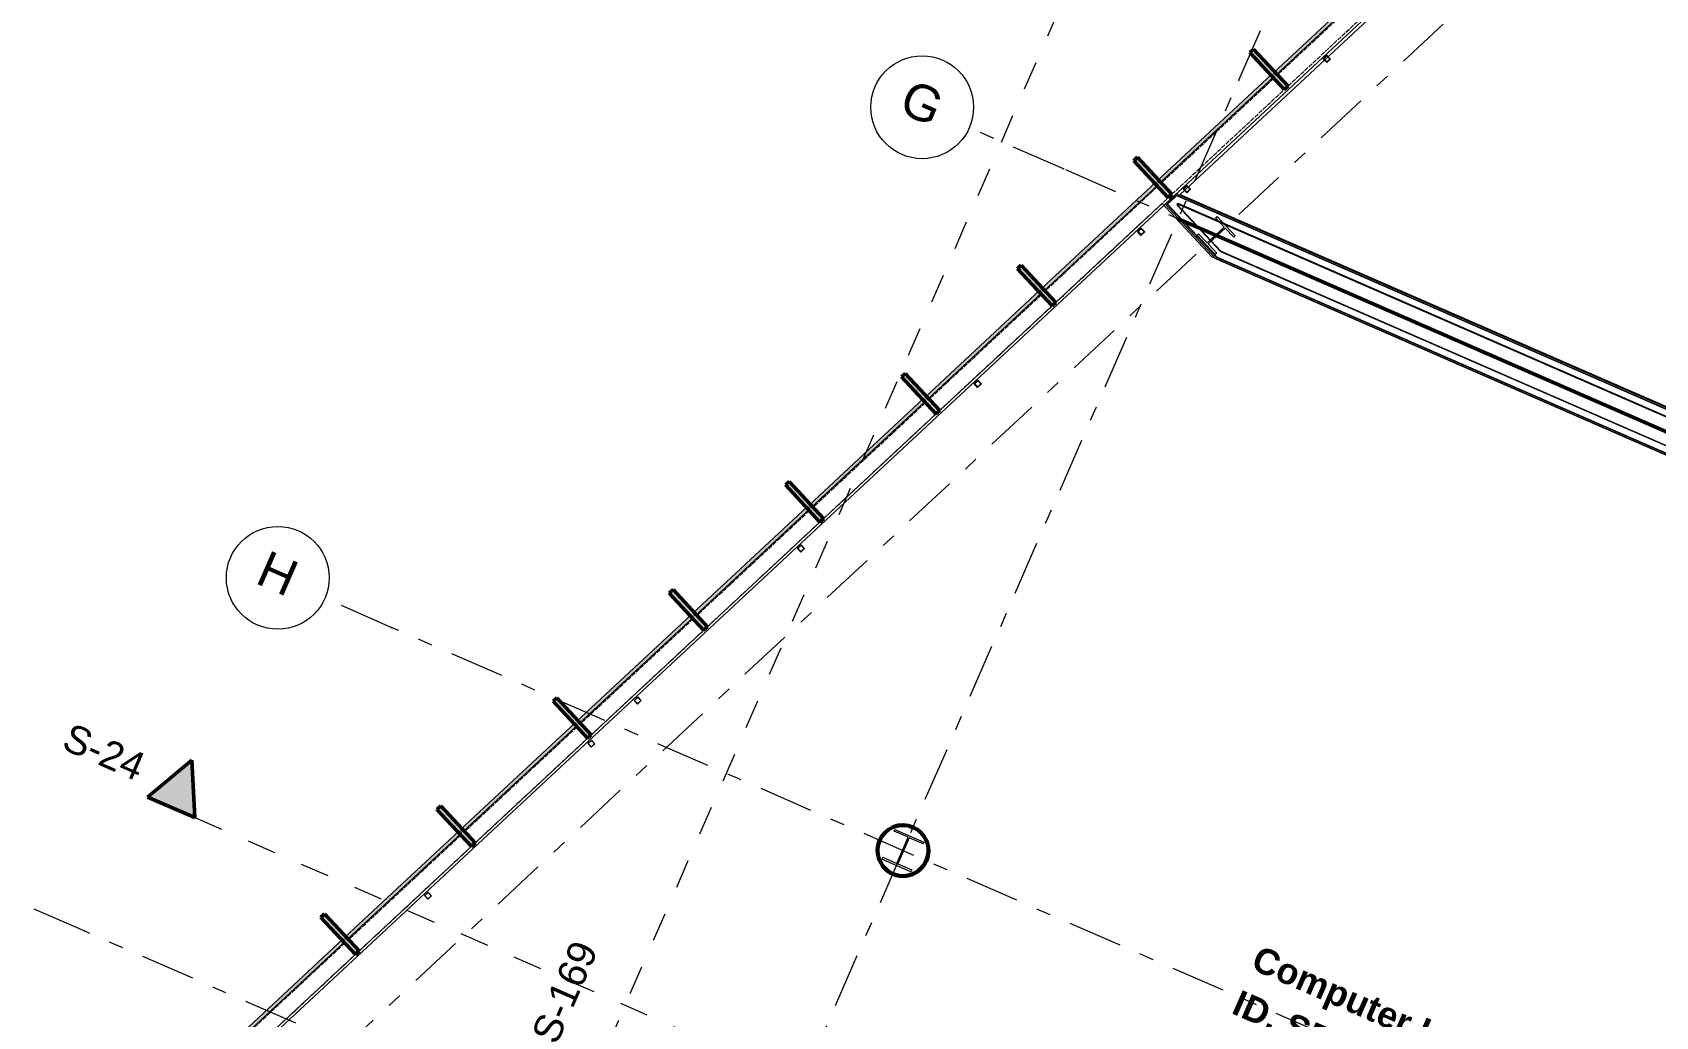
# Model space of a CAD drawing. Header units: millimetres. Extents: x -50172 to 90294, y -80883 to 956680.
# Drawn here: x -26681 to -10892, y -23037 to -13468 of the extents above; entities that cross this region are included whole.
import ezdxf
from ezdxf.enums import TextEntityAlignment as Align

# ---------------------------------------------------------------- set-up
doc = ezdxf.new("R2010")
doc.units = ezdxf.units.MM
doc.header["$MEASUREMENT"] = 0
for name, pattern in [('Dashed', [564.444447, 282.222223, -282.222223]), ('Double Dashed', [1093.611073, 529.166651, -211.666656, 141.111112, -211.666656]), ('Hidden Line', [55, 45, -10])]:
    doc.linetypes.add(name, pattern=pattern)
for name, color, linetype in [('A-25-M_Wall_Int', 7, 'Continuous'), ('A-95-MC_Marker_Section_P2.Marker', 7, 'Continuous'), ('COLUMN.IFC Import', 7, 'Continuous'), ('New_A-15-MG_Structural_Grid_Phase_2', 7, 'Continuous'), ('New_A-20-M_Floor_Slab', 7, 'Continuous'), ('New_A-25-M_Curtain_Wall', 7, 'Continuous'), ('New_A-25-M_Wall_Int', 7, 'Continuous'), ('New_A-35-M_FFE-Zone', 7, 'Continuous')]:
    doc.layers.add(name, color=color, linetype=linetype)
for name, color, linetype, lineweight in [('A-25-M_Wall_Int_Pen_No__1', 7, 'Continuous', 13), ('A-95-MC_Marker_Section_P2.Marker_Pen_No__1', 7, 'Continuous', 13), ('A-95-MC_Marker_Section_P2.Marker_Pen_No__6', 7, 'Continuous', 35), ('COLUMN.IFC Import_Pen_No__2', 8, 'Continuous', 15), ('New_A-20-M_Floor_Slab_Pen_No__89', 8, 'Continuous', 20), ('New_A-25-M_Curtain_Wall_Pen_No__1', 7, 'Continuous', 13), ('New_A-25-M_Curtain_Wall_Pen_No__87', 8, 'Continuous', 20), ('New_A-25-M_Wall_Int_Pen_No__1', 7, 'Continuous', 13), ('New_A-95-P_Drawing_Pen_No__156', 5, 'Continuous', 50), ('New_ArchiCAD Zone Stamps_Pen_No__9', 7, 'Continuous', 13)]:
    doc.layers.add(name, color=color, linetype=linetype, lineweight=lineweight)
for name, color, linetype, lineweight, true_color in [('A-25-M_Wall_Int_Pen_No__107', 7, 'Continuous', 15, 0xa6a6a6), ('A-25-M_Wall_Int_Pen_No__27', 7, 'Continuous', 50, 0x2a2a2a), ('A-95-MC_Marker_Section_P2.Marker_Pen_No__25', 7, 'Continuous', 50, 0x2a2a2a), ('New_A-15-MG_Structural_Grid_Phase_2_Pen_No__222', 7, 'Continuous', 13, 0x65af33), ('New_A-25-M_Curtain_Wall_Pen_No__144', 7, 'Continuous', 0, 0xc8c8c8), ('New_A-25-M_Curtain_Wall_Pen_No__165', 7, 'Continuous', 0, 0x006060), ('New_A-25-M_Curtain_Wall_Pen_No__27', 7, 'Continuous', 50, 0x2a2a2a), ('New_A-25-M_Wall_Int_Pen_No__107', 7, 'Continuous', 15, 0xa6a6a6), ('New_A-35-M_FFE-Zone_Pen_No__74', 7, 'Continuous', 20, 0x606060)]:
    doc.layers.add(name, color=color, linetype=linetype, lineweight=lineweight, true_color=true_color)
doc.styles.add('GENERATED_STYLE_2', font='')
doc.styles.add('GENERATED_STYLE_3', font='')
doc.styles.add('GENERATED_STYLE_4', font='')
doc.styles.get('GENERATED_STYLE_2').set_extended_font_data('Arial', bold=True)
doc.styles.get('GENERATED_STYLE_3').set_extended_font_data('Arial')
doc.styles.get('GENERATED_STYLE_4').set_extended_font_data('Swis721 BT')
doc.linetypes.add('Double Slash', pattern='A,0,[1,EC-MA-00-02-DR-A-00368 Phase 2 Central Wing Second Floor GA-S2-P161.Shx,S=15.679012,R=0,X=0,Y=0],-1975.555563,0', length=1975.555563)

# ---------------------------------------------------------------- blocks, each defined once
blk = doc.blocks.new('Computer Lab B_INB 2102_6_1', base_point=(-13978, -23868))
at = {"layer": 'New_A-35-M_FFE-Zone_Pen_No__74', "linetype": 'Continuous'}
for p, q in [((-15692, -15129), (-15733, -15168)), ((-15208, -15650), (-15692, -15129)), ((-15733, -15168), (-26300, -25001)), ((-4904, -20143), (-15208, -15650)), ((-18302, -21189), (-18302, -21189)), ((-17981, -21329), (-17981, -21329)), ((-18444, -21517), (-18444, -21517)), ((-18124, -21657), (-18124, -21657))]:
    blk.add_line(p, q, dxfattribs=at)
for centre, radius, start, end in [((-18214, -21423), 249, 110.622, 202.2588), ((-18213, -21422), 250, 22.01, 110.8557), ((-18213, -21423), 250, 290.7912, 22.0848), ((-18213, -21423), 250, 202.0771, 290.8138)]:
    blk.add_arc(centre, radius, start, end, dxfattribs=at)
at = {"layer": 'New_ArchiCAD Zone Stamps_Pen_No__9'}
for tag, height, style, p in [('ROOM_NAME', 250, 'GENERATED_STYLE_2', (-14741, -22339)), ('zoneNameLine2', 250, 'GENERATED_STYLE_2', (-14930, -22771)), ('ROOM_NUMBER', 200, 'GENERATED_STYLE_3', (-15118, -23192)), ('measuredAreaCode', 200, 'GENERATED_STYLE_3', (-15275, -23552)), ('DUMMY_649', 200, 'GENERATED_STYLE_3', (-14968, -23686)), ('DUMMY_650', 200, 'GENERATED_STYLE_3', (-14339, -23961)), ('DUMMY_651', 133, 'GENERATED_STYLE_3', (-14059, -24067))]:
    blk.add_attdef(tag, text='', height=height, rotation=336.4404, dxfattribs=dict(at, style=style)).set_placement(p, align=Align.TOP_LEFT)
blk = doc.blocks.new('College Office_INB 2104_7_1', base_point=(-8950, -14809))
at = {"layer": 'New_A-35-M_FFE-Zone_Pen_No__74', "linetype": 'Continuous'}
for p, q in [((-11090, -10923), (-15517, -15042)), ((-10707, -11334), (-11090, -10923)), ((-10381, -11030), (-10707, -11334)), ((-1539, -14882), (-10381, -11030)), ((-2946, -18109), (-1539, -14882)), ((-15517, -15042), (-3831, -20140)), ((-3831, -20140), (-2946, -18109))]:
    blk.add_line(p, q, dxfattribs=at)
at = {"layer": 'New_ArchiCAD Zone Stamps_Pen_No__9'}
for tag, height, style, p in [('ROOM_NAME', 250, 'GENERATED_STYLE_2', (-9547, -13353)), ('zoneNameLine2', 250, 'GENERATED_STYLE_2', (-9735, -13785)), ('ROOM_NUMBER', 200, 'GENERATED_STYLE_3', (-9924, -14205)), ('measuredAreaCode', 200, 'GENERATED_STYLE_3', (-10081, -14565)), ('DUMMY_649', 200, 'GENERATED_STYLE_3', (-9773, -14700)), ('DUMMY_650', 200, 'GENERATED_STYLE_3', (-9284, -14913)), ('DUMMY_651', 133, 'GENERATED_STYLE_3', (-9005, -15019))]:
    blk.add_attdef(tag, text='', height=height, rotation=336.4404, dxfattribs=dict(at, style=style)).set_placement(p, align=Align.TOP_LEFT)
blk = doc.blocks.new('Slab_4_1', base_point=(-34880, -33019))
at = {"layer": 'New_A-20-M_Floor_Slab_Pen_No__89', "linetype": 'Continuous', "flags": 128}
blk.add_lwpolyline([(10933, -26823), (1863, -22868), (9872, -4503), (4225, -2040), (4133, -2000), (2145, -6558), (-3142, -4253), (-10744, -11326), (-11126, -10915), (-34880, -33019)], dxfattribs=at)
blk = doc.blocks.new('Curtain Wall_17_1')
at = {"layer": 'New_A-25-M_Curtain_Wall_Pen_No__144', "linetype": 'Continuous'}
for points in [[(-14839, -13664), (-14504, -14024), (-14467, -13990), (-14802, -13630)], [(-15969, -14715), (-15633, -15075), (-15597, -15041), (-15932, -14681)], [(-17098, -15766), (-16763, -16126), (-16726, -16092), (-17062, -15732)], [(-18228, -16817), (-17893, -17177), (-17856, -17143), (-18191, -16783)], [(-19357, -17868), (-19022, -18228), (-18986, -18194), (-19321, -17834)], [(-20487, -18919), (-20152, -19280), (-20115, -19246), (-20450, -18885)], [(-21616, -19971), (-21281, -20331), (-21245, -20297), (-21580, -19937)], [(-22746, -21022), (-22411, -21382), (-22374, -21348), (-22709, -20988)], [(-23876, -22073), (-23540, -22433), (-23504, -22399), (-23839, -22039)]]:
    blk.add_hatch(color=256, dxfattribs=at).paths.add_polyline_path(points)
at = {"layer": 'New_A-25-M_Curtain_Wall_Pen_No__165', "linetype": 'Continuous', "lineweight": 0, "true_color": 0x001818}
for points in [[(-14587, -13883), (-13472, -12845), (-13494, -12822), (-14609, -13859)], [(-15717, -14934), (-14602, -13896), (-14624, -13873), (-15739, -14911)], [(-16846, -15985), (-15731, -14948), (-15753, -14924), (-16868, -15962)], [(-17976, -17036), (-16861, -15999), (-16883, -15975), (-17998, -17013)], [(-19106, -18087), (-17991, -17050), (-18012, -17027), (-19127, -18064)], [(-20235, -19139), (-19120, -18101), (-19142, -18078), (-20257, -19115)], [(-21365, -20190), (-20250, -19152), (-20272, -19129), (-21386, -20166)], [(-22494, -21241), (-21379, -20203), (-21401, -20180), (-22516, -21218)], [(-23624, -22292), (-22509, -21255), (-22531, -21231), (-23646, -22269)], [(-24753, -23343), (-23638, -22306), (-23660, -22282), (-24775, -23320)]]:
    blk.add_hatch(color=168, dxfattribs=at).paths.add_polyline_path(points)
at = {"layer": 'New_A-25-M_Curtain_Wall_Pen_No__1', "linetype": 'Continuous'}
for p, q in [((-13494, -12822), (-14609, -13859)), ((-14587, -13883), (-13472, -12845)), ((-14624, -13873), (-15739, -14911)), ((-14602, -13896), (-14624, -13873)), ((-14609, -13859), (-14587, -13883)), ((-15717, -14934), (-14602, -13896)), ((-15753, -14924), (-16868, -15962)), ((-16846, -15985), (-15731, -14948)), ((-15731, -14948), (-15753, -14924)), ((-15739, -14911), (-15717, -14934)), ((-16883, -15975), (-17998, -17013)), ((-17976, -17036), (-16861, -15999)), ((-16861, -15999), (-16883, -15975)), ((-16868, -15962), (-16846, -15985)), ((-18012, -17027), (-19127, -18064)), ((-19106, -18087), (-17991, -17050)), ((-17991, -17050), (-18012, -17027)), ((-17998, -17013), (-17976, -17036)), ((-19142, -18078), (-20257, -19115)), ((-20235, -19139), (-19120, -18101)), ((-19120, -18101), (-19142, -18078)), ((-19127, -18064), (-19106, -18087)), ((-20272, -19129), (-21386, -20166)), ((-21365, -20190), (-20250, -19152)), ((-20250, -19152), (-20272, -19129)), ((-20257, -19115), (-20235, -19139)), ((-21401, -20180), (-22516, -21218)), ((-22494, -21241), (-21379, -20203)), ((-21379, -20203), (-21401, -20180)), ((-21386, -20166), (-21365, -20190)), ((-22531, -21231), (-23646, -22269)), ((-23624, -22292), (-22509, -21255)), ((-22509, -21255), (-22531, -21231)), ((-22516, -21218), (-22494, -21241)), ((-23660, -22282), (-24775, -23320)), ((-24753, -23343), (-23638, -22306)), ((-23638, -22306), (-23660, -22282)), ((-23646, -22269), (-23624, -22292))]:
    blk.add_line(p, q, dxfattribs=at)
at = {"layer": 'New_A-25-M_Curtain_Wall_Pen_No__27', "linetype": 'Continuous'}
for p, q in [((-14802, -13630), (-14839, -13664)), ((-14839, -13664), (-14504, -14024)), ((-14467, -13990), (-14802, -13630)), ((-14504, -14024), (-14467, -13990)), ((-15932, -14681), (-15969, -14715)), ((-15597, -15041), (-15932, -14681)), ((-15969, -14715), (-15633, -15075)), ((-15633, -15075), (-15597, -15041)), ((-17062, -15732), (-17098, -15766)), ((-17098, -15766), (-16763, -16126)), ((-16726, -16092), (-17062, -15732)), ((-16763, -16126), (-16726, -16092)), ((-18191, -16783), (-18228, -16817)), ((-18228, -16817), (-17893, -17177)), ((-17856, -17143), (-18191, -16783)), ((-17893, -17177), (-17856, -17143)), ((-19321, -17834), (-19357, -17868)), ((-18986, -18194), (-19321, -17834)), ((-19357, -17868), (-19022, -18228)), ((-19022, -18228), (-18986, -18194)), ((-20450, -18885), (-20487, -18919)), ((-20487, -18919), (-20152, -19280)), ((-20115, -19246), (-20450, -18885)), ((-20152, -19280), (-20115, -19246)), ((-21580, -19937), (-21616, -19971)), ((-21616, -19971), (-21281, -20331)), ((-21245, -20297), (-21580, -19937)), ((-21281, -20331), (-21245, -20297)), ((-22709, -20988), (-22746, -21022)), ((-22374, -21348), (-22709, -20988)), ((-22746, -21022), (-22411, -21382)), ((-22411, -21382), (-22374, -21348)), ((-23839, -22039), (-23876, -22073)), ((-23876, -22073), (-23540, -22433)), ((-23504, -22399), (-23839, -22039)), ((-23540, -22433), (-23504, -22399))]:
    blk.add_line(p, q, dxfattribs=at)
blk = doc.blocks.new('*X530')
at = {"layer": 'New_A-25-M_Wall_Int_Pen_No__107', "linetype": 'Continuous'}
blk.add_hatch(color=256, dxfattribs=at).paths.add_polyline_path([(-4839, -20155), (-4862, -20145), (-4868, -20159), (-4845, -20169)])
blk = doc.blocks.new('Wall_148_1', base_point=(-3958, -20555))
at = {"layer": 'New_A-25-M_Wall_Int_Pen_No__107', "linetype": 'Continuous', "lineweight": 0, "true_color": 0x535353}
for points in [[(-15125, -15597), (-3925, -20480), (-3924, -20478), (-15123, -15594)], [(-4881, -20133), (-15162, -15650), (-15164, -15653), (-4882, -20136)], [(-4880, -20137), (-4882, -20136), (-4888, -20150), (-4886, -20151)], [(-4879, -20134), (-4881, -20133), (-4882, -20136), (-4880, -20137)], [(-4880, -20137), (-3952, -20542), (-3951, -20539), (-4879, -20134)], [(-4818, -20164), (-4821, -20163), (-4827, -20177), (-4824, -20178)]]:
    blk.add_hatch(color=251, dxfattribs=at).paths.add_polyline_path(points)
at = {"layer": 'New_A-25-M_Wall_Int_Pen_No__107', "linetype": 'Continuous'}
for points in [[(-4896, -20130), (-15164, -15653), (-15173, -15665), (-4902, -20144)], [(-4882, -20136), (-4896, -20130), (-4902, -20144), (-4888, -20150)], [(-4805, -20170), (-4818, -20164), (-4824, -20178), (-4811, -20184)], [(-4811, -20184), (-3958, -20555), (-3952, -20542), (-4805, -20170)]]:
    blk.add_hatch(color=256, dxfattribs=at).paths.add_polyline_path(points)
at = {"layer": 'New_A-25-M_Wall_Int_Pen_No__1', "linetype": 'Continuous'}
for p, q in [((-15125, -15597), (-3925, -20480)), ((-15164, -15653), (-4882, -20136)), ((-15162, -15650), (-3951, -20539)), ((-4882, -20136), (-4888, -20150)), ((-4886, -20151), (-4880, -20137)), ((-4880, -20137), (-3952, -20542)), ((-4868, -20159), (-4862, -20145)), ((-4845, -20169), (-4839, -20155)), ((-4827, -20177), (-4821, -20163)), ((-4824, -20178), (-4818, -20164))]:
    blk.add_line(p, q, dxfattribs=at)
at = {"layer": 'New_A-25-M_Wall_Int_Pen_No__1', "linetype": 'Continuous', "flags": 128}
for points in [[(-3924, -20478), (-15123, -15594)], [(-15173, -15665), (-4902, -20144)], [(-4811, -20184), (-3958, -20555)], [(-3958, -20555), (-3924, -20478)]]:
    blk.add_lwpolyline(points, dxfattribs=at)
at = {"layer": 'New_A-25-M_Wall_Int', "color": 250, "lineweight": 50, "true_color": 0x2a2a2a}
blk.add_blockref('*X530', (0, 0), dxfattribs=at)
blk = doc.blocks.new('Wall_168_1', base_point=(-15633, -15075))
at = {"layer": 'New_A-25-M_Curtain_Wall_Pen_No__87', "linetype": 'Hidden Line', "flags": 128}
for points in [[(-15736, -14965), (-16829, -15982)], [(-15633, -15075), (-15736, -14965)], [(-16726, -16092), (-15633, -15075)], [(-16829, -15982), (-16726, -16092)]]:
    blk.add_lwpolyline(points, dxfattribs=at)
blk = doc.blocks.new('Wall_171_1', base_point=(-13374, -12973))
at = {"layer": 'New_A-25-M_Curtain_Wall_Pen_No__87', "linetype": 'Hidden Line', "flags": 128}
for points in [[(-13476, -12863), (-14569, -13880)], [(-13374, -12973), (-13476, -12863)], [(-14467, -13990), (-13374, -12973)], [(-14569, -13880), (-14467, -13990)]]:
    blk.add_lwpolyline(points, dxfattribs=at)
blk = doc.blocks.new('Wall_172_1', base_point=(-14504, -14024))
at = {"layer": 'New_A-25-M_Curtain_Wall_Pen_No__87', "linetype": 'Hidden Line', "flags": 128}
for points in [[(-14606, -13914), (-15699, -14931)], [(-15597, -15041), (-14504, -14024)], [(-14504, -14024), (-14606, -13914)], [(-15699, -14931), (-15597, -15041)]]:
    blk.add_lwpolyline(points, dxfattribs=at)
blk = doc.blocks.new('Wall_200_1', base_point=(-23540, -22433))
at = {"layer": 'New_A-25-M_Curtain_Wall_Pen_No__87', "linetype": 'Hidden Line', "flags": 128}
for points in [[(-23643, -22323), (-24736, -23340)], [(-23540, -22433), (-23643, -22323)], [(-24633, -23450), (-23540, -22433)], [(-24736, -23340), (-24633, -23450)]]:
    blk.add_lwpolyline(points, dxfattribs=at)
blk = doc.blocks.new('Wall_201_1', base_point=(-22411, -21382))
at = {"layer": 'New_A-25-M_Curtain_Wall_Pen_No__87', "linetype": 'Hidden Line', "flags": 128}
for points in [[(-22513, -21272), (-23606, -22289)], [(-22411, -21382), (-22513, -21272)], [(-23504, -22399), (-22411, -21382)], [(-23606, -22289), (-23504, -22399)]]:
    blk.add_lwpolyline(points, dxfattribs=at)
blk = doc.blocks.new('Wall_202_1', base_point=(-21281, -20331))
at = {"layer": 'New_A-25-M_Curtain_Wall_Pen_No__87', "linetype": 'Hidden Line', "flags": 128}
for points in [[(-21383, -20221), (-22476, -21238)], [(-22374, -21348), (-21281, -20331)], [(-21281, -20331), (-21383, -20221)], [(-22476, -21238), (-22374, -21348)]]:
    blk.add_lwpolyline(points, dxfattribs=at)
blk = doc.blocks.new('Wall_203_1', base_point=(-20152, -19280))
at = {"layer": 'New_A-25-M_Curtain_Wall_Pen_No__87', "linetype": 'Hidden Line', "flags": 128}
for points in [[(-20254, -19170), (-21347, -20187)], [(-20152, -19280), (-20254, -19170)], [(-21245, -20297), (-20152, -19280)], [(-21347, -20187), (-21245, -20297)]]:
    blk.add_lwpolyline(points, dxfattribs=at)
blk = doc.blocks.new('Wall_204_1', base_point=(-19022, -18228))
at = {"layer": 'New_A-25-M_Curtain_Wall_Pen_No__87', "linetype": 'Hidden Line', "flags": 128}
for points in [[(-19124, -18119), (-20217, -19136)], [(-19022, -18228), (-19124, -18119)], [(-20115, -19246), (-19022, -18228)], [(-20217, -19136), (-20115, -19246)]]:
    blk.add_lwpolyline(points, dxfattribs=at)
blk = doc.blocks.new('Wall_205_1', base_point=(-17893, -17177))
at = {"layer": 'New_A-25-M_Curtain_Wall_Pen_No__87', "linetype": 'Hidden Line', "flags": 128}
for points in [[(-17995, -17067), (-19088, -18085)], [(-18986, -18194), (-17893, -17177)], [(-17893, -17177), (-17995, -17067)], [(-19088, -18085), (-18986, -18194)]]:
    blk.add_lwpolyline(points, dxfattribs=at)
blk = doc.blocks.new('Wall_206_1', base_point=(-16763, -16126))
at = {"layer": 'New_A-25-M_Curtain_Wall_Pen_No__87', "linetype": 'Hidden Line', "flags": 128}
for points in [[(-16865, -16016), (-17958, -17033)], [(-16763, -16126), (-16865, -16016)], [(-17856, -17143), (-16763, -16126)], [(-17958, -17033), (-17856, -17143)]]:
    blk.add_lwpolyline(points, dxfattribs=at)
blk = doc.blocks.new('Wall_252_1', base_point=(-14978, -15750))
at = {"layer": 'A-25-M_Wall_Int_Pen_No__107', "linetype": 'Continuous'}
blk.add_hatch(color=256, dxfattribs=at).paths.add_polyline_path([(-15664, -15138), (-15173, -15665), (-15164, -15653), (-15643, -15138)])
at = {"layer": 'A-25-M_Wall_Int_Pen_No__107', "linetype": 'Continuous', "lineweight": 0, "true_color": 0x535353}
for points in [[(-15643, -15138), (-15164, -15653), (-15162, -15650), (-15639, -15138)], [(-15548, -15142), (-15125, -15597), (-15123, -15594), (-15544, -15142)]]:
    blk.add_hatch(color=251, dxfattribs=at).paths.add_polyline_path(points)
at = {"layer": 'A-25-M_Wall_Int_Pen_No__1', "linetype": 'Continuous'}
for p, q in [((-15643, -15138), (-15164, -15653)), ((-15639, -15138), (-15162, -15650)), ((-15548, -15142), (-15125, -15597))]:
    blk.add_line(p, q, dxfattribs=at)
at = {"layer": 'A-25-M_Wall_Int_Pen_No__1', "linetype": 'Continuous', "flags": 128}
for points in [[(-15664, -15138), (-15173, -15665)], [(-15123, -15594), (-15544, -15142)]]:
    blk.add_lwpolyline(points, dxfattribs=at)
blk = doc.blocks.new('Wall_364_1', base_point=(-17981, -21329))
at = {"layer": 'A-25-M_Wall_Int_Pen_No__107', "linetype": 'Continuous', "lineweight": 0, "true_color": 0x535353}
blk.add_hatch(color=251, dxfattribs=at).paths.add_polyline_path([(-17981, -21329, 1), (-18445, -21517), (-18440, -21515, -1), (-17986, -21331)])
at = {"layer": 'A-25-M_Wall_Int_Pen_No__27', "linetype": 'Continuous'}
for radius in [250, 245]:
    blk.add_arc((-18213, -21423), radius, 22.0896, 202.0896, dxfattribs=at)
blk = doc.blocks.new('Wall_365_1', base_point=(-18445, -21517))
at = {"layer": 'A-25-M_Wall_Int_Pen_No__107', "linetype": 'Continuous', "lineweight": 0, "true_color": 0x535353}
blk.add_hatch(color=251, dxfattribs=at).paths.add_polyline_path([(-18445, -21517, 1), (-17981, -21329), (-17986, -21331, -1), (-18440, -21515)])
at = {"layer": 'A-25-M_Wall_Int_Pen_No__27', "linetype": 'Continuous'}
for radius in [250, 245]:
    blk.add_arc((-18213, -21423), radius, 202.0896, 22.0896, dxfattribs=at)
blk = doc.blocks.new('Wall_368_1', base_point=(-15602, -15080))
at = {"layer": 'A-25-M_Wall_Int_Pen_No__107', "linetype": 'Continuous'}
blk.add_hatch(color=256, dxfattribs=at).paths.add_polyline_path([(-15555, -15036), (-15664, -15138), (-15643, -15138), (-15552, -15053)])
at = {"layer": 'A-25-M_Wall_Int_Pen_No__107', "linetype": 'Continuous', "lineweight": 0, "true_color": 0x535353}
for points in [[(-15552, -15053), (-15643, -15138), (-15639, -15138), (-15551, -15057)], [(-15538, -15132), (-15548, -15142), (-15544, -15142), (-15538, -15136)]]:
    blk.add_hatch(color=251, dxfattribs=at).paths.add_polyline_path(points)
at = {"layer": 'A-25-M_Wall_Int_Pen_No__1', "linetype": 'Continuous'}
for p, q in [((-15552, -15053), (-15643, -15138)), ((-15551, -15057), (-15639, -15138)), ((-15538, -15132), (-15548, -15142))]:
    blk.add_line(p, q, dxfattribs=at)
at = {"layer": 'A-25-M_Wall_Int_Pen_No__1', "linetype": 'Continuous', "flags": 128}
for points in [[(-15555, -15036), (-15664, -15138)], [(-15544, -15142), (-15538, -15136)]]:
    blk.add_lwpolyline(points, dxfattribs=at)
blk = doc.blocks.new('Wall_369_1', base_point=(-15555, -15036))
at = {"layer": 'A-25-M_Wall_Int_Pen_No__107', "linetype": 'Continuous'}
blk.add_hatch(color=256, dxfattribs=at).paths.add_polyline_path([(-3788, -20166), (-15555, -15036), (-15552, -15053), (-3794, -20180)])
at = {"layer": 'A-25-M_Wall_Int_Pen_No__107', "linetype": 'Continuous', "lineweight": 0, "true_color": 0x535353}
for points in [[(-3794, -20180), (-15552, -15053), (-15551, -15057), (-3796, -20183)], [(-3821, -20242), (-15538, -15132), (-15538, -15136), (-3822, -20244)]]:
    blk.add_hatch(color=251, dxfattribs=at).paths.add_polyline_path(points)
at = {"layer": 'A-25-M_Wall_Int_Pen_No__1', "linetype": 'Continuous'}
for p, q in [((-3794, -20180), (-15552, -15053)), ((-3796, -20183), (-15551, -15057)), ((-3821, -20242), (-15538, -15132))]:
    blk.add_line(p, q, dxfattribs=at)
at = {"layer": 'A-25-M_Wall_Int_Pen_No__1', "linetype": 'Continuous', "flags": 128}
for points in [[(-3788, -20166), (-15555, -15036)], [(-15538, -15136), (-3822, -20244)], [(-3822, -20244), (-3788, -20166)]]:
    blk.add_lwpolyline(points, dxfattribs=at)
blk = doc.blocks.new('Standard grid marker_23')
at = {"layer": 'New_A-15-MG_Structural_Grid_Phase_2_Pen_No__222', "linetype": 'Double Dashed'}
blk.add_line((2643, 0), (48998, 0), dxfattribs=at)
at = {"layer": 'New_A-15-MG_Structural_Grid_Phase_2_Pen_No__222', "style": 'GENERATED_STYLE_4'}
blk.add_attdef('AC_MarkerText_1', text='', height=350, rotation=113.5, dxfattribs=at).set_placement((-500, -1294), align=Align.MIDDLE_CENTER)
blk = doc.blocks.new('Discrete Accessory 78')
at = {"layer": 'COLUMN.IFC Import_Pen_No__2', "linetype": 'Continuous'}
for p, q in [((-25, 25), (25, 25)), ((-25, -25), (-25, 25)), ((-21, 21), (-21, -21)), ((21, 21), (-21, 21)), ((21, -21), (21, 21)), ((25, 25), (25, -25)), ((25, -25), (-25, -25)), ((-21, -21), (21, -21))]:
    blk.add_line(p, q, dxfattribs=at)
blk = doc.blocks.new('Discrete Accessory 79')
at = {"layer": 'COLUMN.IFC Import_Pen_No__2', "linetype": 'Continuous'}
for p, q in [((-25, 25), (25, 25)), ((-25, -25), (-25, 25)), ((-21, 21), (-21, -21)), ((21, 21), (-21, 21)), ((21, -21), (21, 21)), ((25, 25), (25, -25)), ((25, -25), (-25, -25)), ((-21, -21), (21, -21))]:
    blk.add_line(p, q, dxfattribs=at)
blk = doc.blocks.new('Discrete Accessory 354')
at = {"layer": 'COLUMN.IFC Import_Pen_No__2', "linetype": 'Continuous'}
for p, q in [((-25, 25), (25, 25)), ((-25, -25), (-25, 25)), ((-21, 21), (-21, -21)), ((21, 21), (-21, 21)), ((21, -21), (21, 21)), ((25, 25), (25, -25)), ((25, -25), (-25, -25)), ((-21, -21), (21, -21))]:
    blk.add_line(p, q, dxfattribs=at)
blk = doc.blocks.new('Discrete Accessory 355')
at = {"layer": 'COLUMN.IFC Import_Pen_No__2', "linetype": 'Continuous'}
for p, q in [((-25, 25), (25, 25)), ((-25, -25), (-25, 25)), ((-21, 21), (-21, -21)), ((21, 21), (-21, 21)), ((21, -21), (21, 21)), ((25, 25), (25, -25)), ((25, -25), (-25, -25)), ((-21, -21), (21, -21))]:
    blk.add_line(p, q, dxfattribs=at)
blk = doc.blocks.new('Discrete Accessory 463')
at = {"layer": 'COLUMN.IFC Import_Pen_No__2', "linetype": 'Continuous'}
for p, q in [((-25, 25), (25, 25)), ((-25, -25), (-25, 25)), ((-21, 21), (-21, -21)), ((21, 21), (-21, 21)), ((21, -21), (21, 21)), ((25, 25), (25, -25)), ((25, -25), (-25, -25)), ((-21, -21), (21, -21))]:
    blk.add_line(p, q, dxfattribs=at)
blk = doc.blocks.new('Discrete Accessory 464')
at = {"layer": 'COLUMN.IFC Import_Pen_No__2', "linetype": 'Continuous'}
for p, q in [((-25, 25), (25, 25)), ((-25, -25), (-25, 25)), ((-21, 21), (-21, -21)), ((21, 21), (-21, 21)), ((21, -21), (21, 21)), ((25, 25), (25, -25)), ((25, -25), (-25, -25)), ((-21, -21), (21, -21))]:
    blk.add_line(p, q, dxfattribs=at)
blk = doc.blocks.new('Discrete Accessory 465')
at = {"layer": 'COLUMN.IFC Import_Pen_No__2', "linetype": 'Continuous'}
for p, q in [((-25, 25), (25, 25)), ((-25, -25), (-25, 25)), ((-21, 21), (-21, -21)), ((21, 21), (-21, 21)), ((21, -21), (21, 21)), ((25, 25), (25, -25)), ((25, -25), (-25, -25)), ((-21, -21), (21, -21))]:
    blk.add_line(p, q, dxfattribs=at)
blk = doc.blocks.new('Discrete Accessory 466')
at = {"layer": 'COLUMN.IFC Import_Pen_No__2', "linetype": 'Continuous'}
for p, q in [((-25, 25), (25, 25)), ((-25, -25), (-25, 25)), ((-21, 21), (-21, -21)), ((21, 21), (-21, 21)), ((21, -21), (21, 21)), ((25, 25), (25, -25)), ((25, -25), (-25, -25)), ((-21, -21), (21, -21))]:
    blk.add_line(p, q, dxfattribs=at)
blk = doc.blocks.new('Column 84')
at = {"layer": 'COLUMN.IFC Import_Pen_No__2', "linetype": 'Continuous'}
for p, q in [((-153.7, 157.25), (153.7, 157.25)), ((-153.7, 138.55), (-153.7, 157.25)), ((-6, 138.55), (-153.7, 138.55)), ((-6, -138.55), (-6, 138.55)), ((6, 138.55), (6, -138.55)), ((153.7, 138.55), (6, 138.55)), ((153.7, 157.25), (153.7, 138.55)), ((-153.7, -138.55), (-6, -138.55)), ((-153.7, -157.25), (-153.7, -138.55)), ((153.7, -157.25), (-153.7, -157.25)), ((6, -138.55), (153.7, -138.55)), ((153.7, -138.55), (153.7, -157.25))]:
    blk.add_line(p, q, dxfattribs=at)
blk = doc.blocks.new('Column 179')
at = {"layer": 'COLUMN.IFC Import_Pen_No__2', "linetype": 'Continuous'}
for p, q in [((-129.4, 133.35), (129.4, 133.35)), ((-129.4, 112.85), (-129.4, 133.35)), ((-6.4, 112.85), (-129.4, 112.85)), ((-6.4, -112.85), (-6.4, 112.85)), ((6.4, 112.85), (6.4, -112.85)), ((129.4, 112.85), (6.4, 112.85)), ((129.4, 133.35), (129.4, 112.85)), ((-129.4, -112.85), (-6.4, -112.85)), ((-129.4, -133.35), (-129.4, -112.85)), ((129.4, -133.35), (-129.4, -133.35)), ((6.4, -112.85), (129.4, -112.85)), ((129.4, -112.85), (129.4, -133.35))]:
    blk.add_line(p, q, dxfattribs=at)
blk = doc.blocks.new('Standard grid marker_31')
at = {"layer": 'New_A-15-MG_Structural_Grid_Phase_2_Pen_No__222', "linetype": 'Double Dashed'}
for p, q in [((705, 0), (18281, 0)), ((18281, 0), (18986, 0))]:
    blk.add_line(p, q, dxfattribs=at)
at = {"layer": 'New_A-15-MG_Structural_Grid_Phase_2_Pen_No__222', "linetype": 'Continuous'}
blk.add_circle((19486, 0), 500, dxfattribs=at)
at = {"layer": 'New_A-15-MG_Structural_Grid_Phase_2_Pen_No__222', "linetype": 'Double Dashed'}
blk.add_point((18281, 0), dxfattribs=at)
blk.add_point((18281, 0), dxfattribs=at)
at = {"layer": 'New_A-15-MG_Structural_Grid_Phase_2_Pen_No__222', "style": 'GENERATED_STYLE_4'}
for tag, p in [('AC_MarkerText_1_0', (-500, 43)), ('AC_MarkerText_1_1', (19486, 43))]:
    blk.add_attdef(tag, text='', height=350, rotation=180, dxfattribs=at).set_placement(p, align=Align.MIDDLE_CENTER)
blk = doc.blocks.new('Standard grid marker_32')
at = {"layer": 'New_A-15-MG_Structural_Grid_Phase_2_Pen_No__222', "linetype": 'Double Dashed'}
for p, q in [((705, 0), (53258, 0)), ((53258, 0), (53963, 0))]:
    blk.add_line(p, q, dxfattribs=at)
blk.add_point((53258, 0), dxfattribs=at)
blk.add_point((53258, 0), dxfattribs=at)
at = {"layer": 'New_A-15-MG_Structural_Grid_Phase_2_Pen_No__222', "style": 'GENERATED_STYLE_4'}
for tag, p in [('AC_MarkerText_1_0', (-500, 39)), ('AC_MarkerText_1_1', (54463, 39))]:
    blk.add_attdef(tag, text='', height=350, rotation=180, dxfattribs=at).set_placement(p, align=Align.MIDDLE_CENTER)
blk = doc.blocks.new('Standard grid marker_39')
at = {"layer": 'New_A-15-MG_Structural_Grid_Phase_2_Pen_No__222', "linetype": 'Double Dashed'}
for p, q in [((1000, 0), (47486, 0)), ((47486, 0), (48486, 0))]:
    blk.add_line(p, q, dxfattribs=at)
at = {"layer": 'New_A-15-MG_Structural_Grid_Phase_2_Pen_No__222', "linetype": 'Continuous'}
blk.add_circle((48986, 0), 500, dxfattribs=at)
at = {"layer": 'New_A-15-MG_Structural_Grid_Phase_2_Pen_No__222', "linetype": 'Double Dashed'}
blk.add_point((47486, 0), dxfattribs=at)
blk.add_point((47486, 0), dxfattribs=at)
at = {"layer": 'New_A-15-MG_Structural_Grid_Phase_2_Pen_No__222', "style": 'GENERATED_STYLE_4'}
for tag, p in [('AC_MarkerText_1_0', (-500, 43)), ('AC_MarkerText_1_1', (48986, 43))]:
    blk.add_attdef(tag, text='', height=350, rotation=180, dxfattribs=at).set_placement(p, align=Align.MIDDLE_CENTER)
blk = doc.blocks.new('Standard grid marker_40')
at = {"layer": 'New_A-15-MG_Structural_Grid_Phase_2_Pen_No__222', "linetype": 'Double Dashed'}
for p, q in [((18746, 0), (39496, 0)), ((39496, 0), (58242, 0))]:
    blk.add_line(p, q, dxfattribs=at)
blk.add_point((39496, 0), dxfattribs=at)
blk.add_point((39496, 0), dxfattribs=at)
at = {"layer": 'New_A-15-MG_Structural_Grid_Phase_2_Pen_No__222', "style": 'GENERATED_STYLE_4'}
for tag, p in [('AC_MarkerText_1_0', (-500, 41)), ('AC_MarkerText_1_1', (58742, 41))]:
    blk.add_attdef(tag, text='', height=350, rotation=270, dxfattribs=at).set_placement(p, align=Align.MIDDLE_CENTER)
blk = doc.blocks.new('Cutting Plane_4_1', base_point=(-25330, -21003))
at = {"layer": 'A-95-MC_Marker_Section_P2.Marker_Pen_No__25', "linetype": 'Continuous'}
blk.add_hatch(color=256, dxfattribs=at).paths.add_polyline_path([(-25560, -20903), (-25101, -21103), (-25131, -20544)])
at = {"layer": 'A-95-MC_Marker_Section_P2.Marker_Pen_No__1', "linetype": 'Dashed'}
blk.add_line((-25101, -21103), (22392, -41812), dxfattribs=at)
at = {"layer": 'A-95-MC_Marker_Section_P2.Marker_Pen_No__25', "linetype": 'Continuous'}
for p, q in [((-25131, -20544), (-25560, -20903)), ((-25101, -21103), (-25131, -20544)), ((-25560, -20903), (-25101, -21103))]:
    blk.add_line(p, q, dxfattribs=at)
at = {"layer": 'A-95-MC_Marker_Section_P2.Marker_Pen_No__6', "insert": (-26412, -20431), "char_height": 275, "attachment_point": 7, "rotation": 336.4404, "style": 'GENERATED_STYLE_4'}
blk.add_mtext('\\A1;{\\fSwis721 BT|b0|i0|c0|p34;S-24}', dxfattribs=at)
blk = doc.blocks.new('Cutting Plane_7_1', base_point=(-15692, -10946))
at = {"layer": 'A-95-MC_Marker_Section_P2.Marker_Pen_No__1', "linetype": 'Dashed'}
blk.add_line((-15792, -11175), (-22372, -26264), dxfattribs=at)
blk = doc.blocks.new('Cutting Plane_9_1', base_point=(-22092, -23539))
at = {"layer": 'A-95-MC_Marker_Section_P2.Marker_Pen_No__25', "linetype": 'Continuous'}
for points in [[(-21992, -23310), (-22192, -23768), (-21633, -23739)], [(-26233, -33037), (-26033, -32579), (-25675, -33008)]]:
    blk.add_hatch(color=256, dxfattribs=at).paths.add_polyline_path(points)
at = {"layer": 'A-95-MC_Marker_Section_P2.Marker_Pen_No__1', "linetype": 'Dashed'}
blk.add_line((-22192, -23768), (-26033, -32579), dxfattribs=at)
at = {"layer": 'A-95-MC_Marker_Section_P2.Marker_Pen_No__25', "linetype": 'Continuous'}
for p, q in [((-21992, -23310), (-22192, -23768)), ((-21633, -23739), (-21992, -23310)), ((-22192, -23768), (-21633, -23739)), ((-26233, -33037), (-26033, -32579)), ((-26033, -32579), (-25675, -33008)), ((-25675, -33008), (-26233, -33037))]:
    blk.add_line(p, q, dxfattribs=at)
at = {"layer": 'A-95-MC_Marker_Section_P2.Marker_Pen_No__6', "char_height": 275, "rotation": 66.4404, "style": 'GENERATED_STYLE_4'}
for insert, attachment_point in [((-21580, -23325), 7), ((-25942, -33328), 9)]:
    blk.add_mtext('\\A1;{\\fSwis721 BT|b0|i0|c0|p34;S-169}', dxfattribs=dict(at, insert=insert, attachment_point=attachment_point))

msp = doc.modelspace()

# ---------------------------------------------------------------- linework, layer by layer
at = {"layer": 'New_A-95-P_Drawing_Pen_No__156', "linetype": 'Double Slash', "flags": 128}
msp.add_lwpolyline([(-4039, -20294.2), (-15535.3, -15281.3)], dxfattribs=at)

# ---------------------------------------------------------------- block references
at = {"layer": 'A-25-M_Wall_Int', "color": 250, "lineweight": 50, "true_color": 0x2a2a2a}
for name, p in [('Wall_368_1', (-15601.8, -15079.6)), ('Wall_252_1', (-14977.6, -15750.3)), ('Wall_369_1', (-15554.6, -15035.8)), ('Wall_364_1', (-17981.4, -21328.8)), ('Wall_365_1', (-18444.7, -21516.8))]:
    msp.add_blockref(name, p, dxfattribs=at)
at = {"layer": 'A-95-MC_Marker_Section_P2.Marker'}
for name, p in [('Cutting Plane_7_1', (-15692.4, -10945.9)), ('Cutting Plane_4_1', (-25330.5, -21002.6)), ('Cutting Plane_9_1', (-22091.6, -23538.9))]:
    msp.add_blockref(name, p, dxfattribs=at)
at = {"layer": 'COLUMN.IFC Import', "linetype": 'Continuous', "zscale": 1000}
for name, p, rotation in [('Discrete Accessory 78', (-14090, -13724.6), 222.940410901894), ('Discrete Accessory 79', (-15451.6, -14991.7), 222.940410901894), ('Column 179', (-15167, -15442.1), 313.1204115703727), ('Discrete Accessory 354', (-15896.7, -15405.8), 222.940410901894), ('Discrete Accessory 355', (-17485.4, -16884), 222.940410901894), ('Discrete Accessory 463', (-19205.6, -18485), 222.940410901894), ('Discrete Accessory 464', (-20794.1, -19963.4), 222.940410901894), ('Discrete Accessory 465', (-21245, -20383.1), 222.940410901894), ('Column 84', (-18213.5, -21422.9), 336.4404115839877), ('Discrete Accessory 466', (-22833.4, -21861.5), 222.940410901894)]:
    msp.add_blockref(name, p, dxfattribs=dict(at, rotation=rotation))
at = {"layer": 'New_A-15-MG_Structural_Grid_Phase_2', "color": 8, "linetype": 'Continuous', "lineweight": 15, "zscale": 1000}
for name, p, rotation in [('Standard grid marker_40', (-30734.1, -50137), 66.44041158399293), ('Standard grid marker_23', (3387.7, 1823.7), 222.9404146370858), ('Standard grid marker_32', (22639.6, -43491.3), 156.4404115839929)]:
    msp.add_blockref(name, p, dxfattribs=dict(at, rotation=rotation))
at = {"layer": 'New_A-15-MG_Structural_Grid_Phase_2', "color": 8, "linetype": 'Continuous', "lineweight": 15}
ref = msp.add_blockref('Standard grid marker_39', (26876.4, -33774.9), dxfattribs=dict(at, zscale=1000, rotation=156.4404115839929))
ref.add_attrib('AC_MarkerText_1_1', 'G', dxfattribs={"layer": 'New_A-15-MG_Structural_Grid_Phase_2_Pen_No__222', "color": 85, "true_color": 0x65af33, "height": 350, "rotation": 336.44041, "style": 'GENERATED_STYLE_4'}).set_placement((-18026.6, -14151.7), align=Align.MIDDLE_CENTER)
ref = msp.add_blockref('Standard grid marker_31', (-6433.3, -26559.5), dxfattribs=dict(at, zscale=1000, rotation=156.4404115839929))
ref.add_attrib('AC_MarkerText_1_1', 'H', dxfattribs={"layer": 'New_A-15-MG_Structural_Grid_Phase_2_Pen_No__222', "color": 85, "true_color": 0x65af33, "height": 350, "rotation": 336.44041, "style": 'GENERATED_STYLE_4'}).set_placement((-24295.3, -18727.3), align=Align.MIDDLE_CENTER)
at = {"layer": 'New_A-20-M_Floor_Slab', "color": 8, "linetype": 'Continuous', "lineweight": 20}
msp.add_blockref('Slab_4_1', (-34879.7, -33019), dxfattribs=at)
at = {"layer": 'New_A-25-M_Curtain_Wall', "linetype": 'Continuous', "lineweight": 0}
msp.add_blockref('Curtain Wall_17_1', (0, 0), dxfattribs=at)
at = {"layer": 'New_A-25-M_Curtain_Wall', "color": 250, "lineweight": 50, "true_color": 0x2a2a2a}
for name, p in [('Wall_171_1', (-13374.3, -12972.7)), ('Wall_172_1', (-14503.9, -14023.8)), ('Wall_168_1', (-15633.4, -15075)), ('Wall_206_1', (-16763, -16126.1)), ('Wall_205_1', (-17892.6, -17177.3)), ('Wall_204_1', (-19022.1, -18228.4)), ('Wall_203_1', (-20151.7, -19279.6)), ('Wall_202_1', (-21281.3, -20330.7)), ('Wall_201_1', (-22410.8, -21381.9)), ('Wall_200_1', (-23540.4, -22433.1))]:
    msp.add_blockref(name, p, dxfattribs=at)
at = {"layer": 'New_A-25-M_Wall_Int', "color": 250, "lineweight": 50, "true_color": 0x2a2a2a}
msp.add_blockref('Wall_148_1', (-3958.1, -20555.4), dxfattribs=at)
at = {"layer": 'New_A-35-M_FFE-Zone', "linetype": 'Continuous'}
ref = msp.add_blockref('College Office_INB 2104_7_1', (-8949.6, -14809.4), dxfattribs=at)
ref.add_attrib('ROOM_NAME', 'College Office', dxfattribs={"layer": 'New_ArchiCAD Zone Stamps_Pen_No__9', "color": 7, "height": 250, "rotation": 336.44041, "style": 'GENERATED_STYLE_2'}).set_placement((-9546.9, -13352.5), align=Align.TOP_LEFT)
ref.add_attrib('ROOM_NUMBER', 'INB 2104', dxfattribs={"layer": 'New_ArchiCAD Zone Stamps_Pen_No__9', "color": 7, "height": 200, "rotation": 336.44041, "style": 'GENERATED_STYLE_3'}).set_placement((-9923.7, -14205.4), align=Align.TOP_LEFT)
ref.add_attrib('zoneNameLine2', 'ID. SF804', dxfattribs={"layer": 'New_ArchiCAD Zone Stamps_Pen_No__9', "color": 7, "height": 250, "rotation": 336.44041, "style": 'GENERATED_STYLE_2'}).set_placement((-9735.3, -13784.7), align=Align.TOP_LEFT)
ref.add_attrib('measuredAreaCode', 'A: ', dxfattribs={"layer": 'New_ArchiCAD Zone Stamps_Pen_No__9', "color": 7, "height": 200, "rotation": 336.44041, "style": 'GENERATED_STYLE_3'}).set_placement((-10080.7, -14565.5), align=Align.TOP_LEFT)
ref.add_attrib('DUMMY_649', '65.8', dxfattribs={"layer": 'New_ArchiCAD Zone Stamps_Pen_No__9', "color": 7, "height": 200, "rotation": 336.44041, "style": 'GENERATED_STYLE_3'}).set_placement((-9773.3, -14699.5), align=Align.TOP_LEFT)
ref.add_attrib('DUMMY_650', ' m', dxfattribs={"layer": 'New_ArchiCAD Zone Stamps_Pen_No__9', "color": 7, "height": 200, "rotation": 336.44041, "style": 'GENERATED_STYLE_3'}).set_placement((-9284, -14912.9), align=Align.TOP_LEFT)
ref.add_attrib('DUMMY_651', '2', dxfattribs={"layer": 'New_ArchiCAD Zone Stamps_Pen_No__9', "color": 7, "height": 133.3, "rotation": 336.44041, "style": 'GENERATED_STYLE_3'}).set_placement((-9004.7, -15019.5), align=Align.TOP_LEFT)
ref = msp.add_blockref('Computer Lab B_INB 2102_6_1', (-13978.3, -23868.4), dxfattribs=at)
ref.add_attrib('ROOM_NAME', 'Computer Lab B', dxfattribs={"layer": 'New_ArchiCAD Zone Stamps_Pen_No__9', "color": 7, "height": 250, "rotation": 336.44041, "style": 'GENERATED_STYLE_2'}).set_placement((-14741.2, -22339.3), align=Align.TOP_LEFT)
ref.add_attrib('zoneNameLine2', 'ID. SF501', dxfattribs={"layer": 'New_ArchiCAD Zone Stamps_Pen_No__9', "color": 7, "height": 250, "rotation": 336.44041, "style": 'GENERATED_STYLE_2'}).set_placement((-14929.7, -22771.4), align=Align.TOP_LEFT)

doc.saveas('drawing.dxf')
